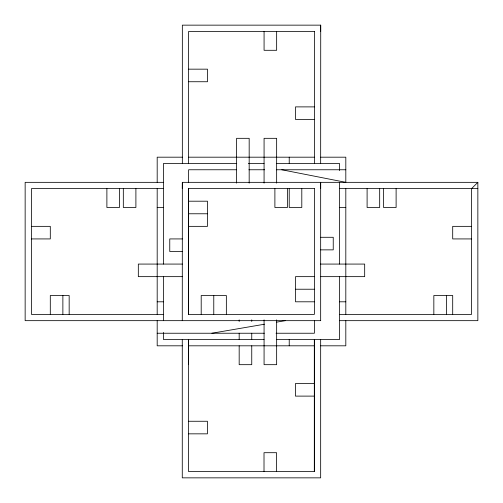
<?xml version="1.0" encoding="UTF-8"?>
<svg xmlns="http://www.w3.org/2000/svg" width="503" height="503" viewBox="0 0 503 503"><rect width="100%" height="100%" fill="white"/><g stroke="black" fill="none" stroke-linecap="round" stroke-linejoin="round"><path stroke-width="0.75" d="M182.275 320.663L182.338 182.338L477.85 182.338L477.85 320.663L339.525 320.663M477.85 182.338L471.562 188.625L471.562 314.375L339.525 314.375M211.882 333.238L264.415 324.234M276.769 322.121L285.27 320.663M314.438 31.438L188.625 31.438L188.625 163.475M320.663 31.438L320.663 25.15M188.625 69.163L207.488 69.163L207.488 81.737L188.625 81.737M314.375 106.888L295.512 106.888L295.512 119.463L314.375 119.463M182.338 157.188L157.188 157.188L157.188 182.338M188.625 157.188L314.375 157.188M320.663 157.188L345.812 157.188L345.812 182.338L281.806 169.763M236.756 163.475L163.475 163.475L163.475 264.075M248.356 163.475L264.075 163.475M276.65 163.475L339.525 163.475L339.525 170.548M236.391 169.763L188.625 169.763L188.625 182.338M248.916 169.763L264.578 169.763M276.323 169.763L345.812 169.763M163.475 182.338L25.15 182.338L25.15 320.663L320.725 320.663M163.475 188.625L31.438 188.625L31.438 314.375L163.475 314.375M182.275 188.625L182.338 182.338M320.663 188.625L320.663 182.338L320.663 320.663M339.525 188.625L477.85 188.625M188.625 201.2L207.488 201.2L207.488 226.35L188.562 226.35M157.188 207.488L163.475 207.488M339.525 207.488L345.812 207.488M188.625 213.775L207.488 213.775M31.438 226.35L50.3 226.35L50.3 238.925L31.438 238.925M471.562 226.35L452.7 226.35L452.7 238.925L471.562 238.925M320.663 237.29L333.238 237.29L333.238 249.865L320.663 249.865M182.338 238.925L169.763 238.925L169.763 251.5L182.338 251.5M182.338 264.075L138.325 264.075L138.325 276.65L182.338 276.65M320.474 264.075L364.675 264.075L364.675 276.65L320.474 276.65M314.375 276.65L295.512 276.65L295.512 301.8L314.375 301.8M295.512 289.225L314.375 289.225M157.188 301.8L163.475 301.8M339.525 301.8L345.812 301.8M157.188 333.238L264.301 333.238M276.04 333.238L314.375 333.238L314.375 320.663M264.075 339.525L163.475 339.525L163.475 332.452M276.65 339.525L339.525 339.525L339.525 276.65M182.338 345.812L157.188 345.812L157.188 320.663M188.625 345.812L314.375 345.812M320.663 345.812L345.812 345.812L345.812 320.663M314.312 383.538L295.45 383.538L295.45 396.113L314.312 396.113M188.562 421.263L207.425 421.263L207.425 433.838L188.562 433.838M452.7 314.375L452.7 295.512L433.838 295.512L433.838 314.375M446.413 295.512L446.413 314.375M396.113 188.625L396.113 207.488L383.538 207.488L383.538 188.625M379.677 188.625L379.677 207.488L367.102 207.488L367.102 188.625M345.812 188.625L345.812 314.375M339.525 182.338L339.525 264.075M320.663 163.475L320.725 25.15L182.338 25.15L182.338 163.475M320.663 339.525L320.663 477.85L182.275 477.85L182.275 339.525M314.375 31.438L314.375 163.475M314.375 339.525L314.375 471.562L188.562 471.562L188.562 339.525M314.312 339.525L314.312 471.562M301.8 188.625L301.8 207.488L289.225 207.488L289.225 188.625M289.225 157.188L289.225 163.475M289.225 339.525L289.225 345.812M287.464 188.625L287.464 207.488L274.889 207.488L274.889 188.625M276.65 31.438L276.65 50.3L264.075 50.3L264.075 31.438M276.65 183.123L276.65 138.325L264.075 138.325L264.075 183.123M276.65 319.877L276.65 364.675L264.075 364.675L264.075 319.877M276.587 471.562L276.587 452.7L264.012 452.7L264.012 471.562M251.751 319.877L251.751 321.448M251.751 333.238L251.751 339.525M251.751 345.812L251.751 364.675L239.177 364.675L239.177 345.812M249.174 183.123L249.174 138.325L236.599 138.325L236.599 183.123M239.177 319.877L239.177 321.448M239.177 333.238L239.177 339.525M226.35 314.375L226.35 295.512L201.2 295.512L201.2 314.375M213.775 295.512L213.775 314.375M188.625 188.625L188.625 314.375M188.625 339.525L188.625 364.675M163.475 276.65L163.475 320.663M157.188 188.625L157.188 314.375M135.898 188.625L135.898 207.488L123.323 207.488L123.323 188.625M119.463 188.625L119.463 207.488L106.888 207.488L106.888 188.625M69.163 314.375L69.163 295.512L50.3 295.512L50.3 314.375M62.875 295.512L62.875 314.375M314.375 188.625L188.562 188.625L188.562 314.375L314.375 314.375L314.375 188.625"/></g></svg>
